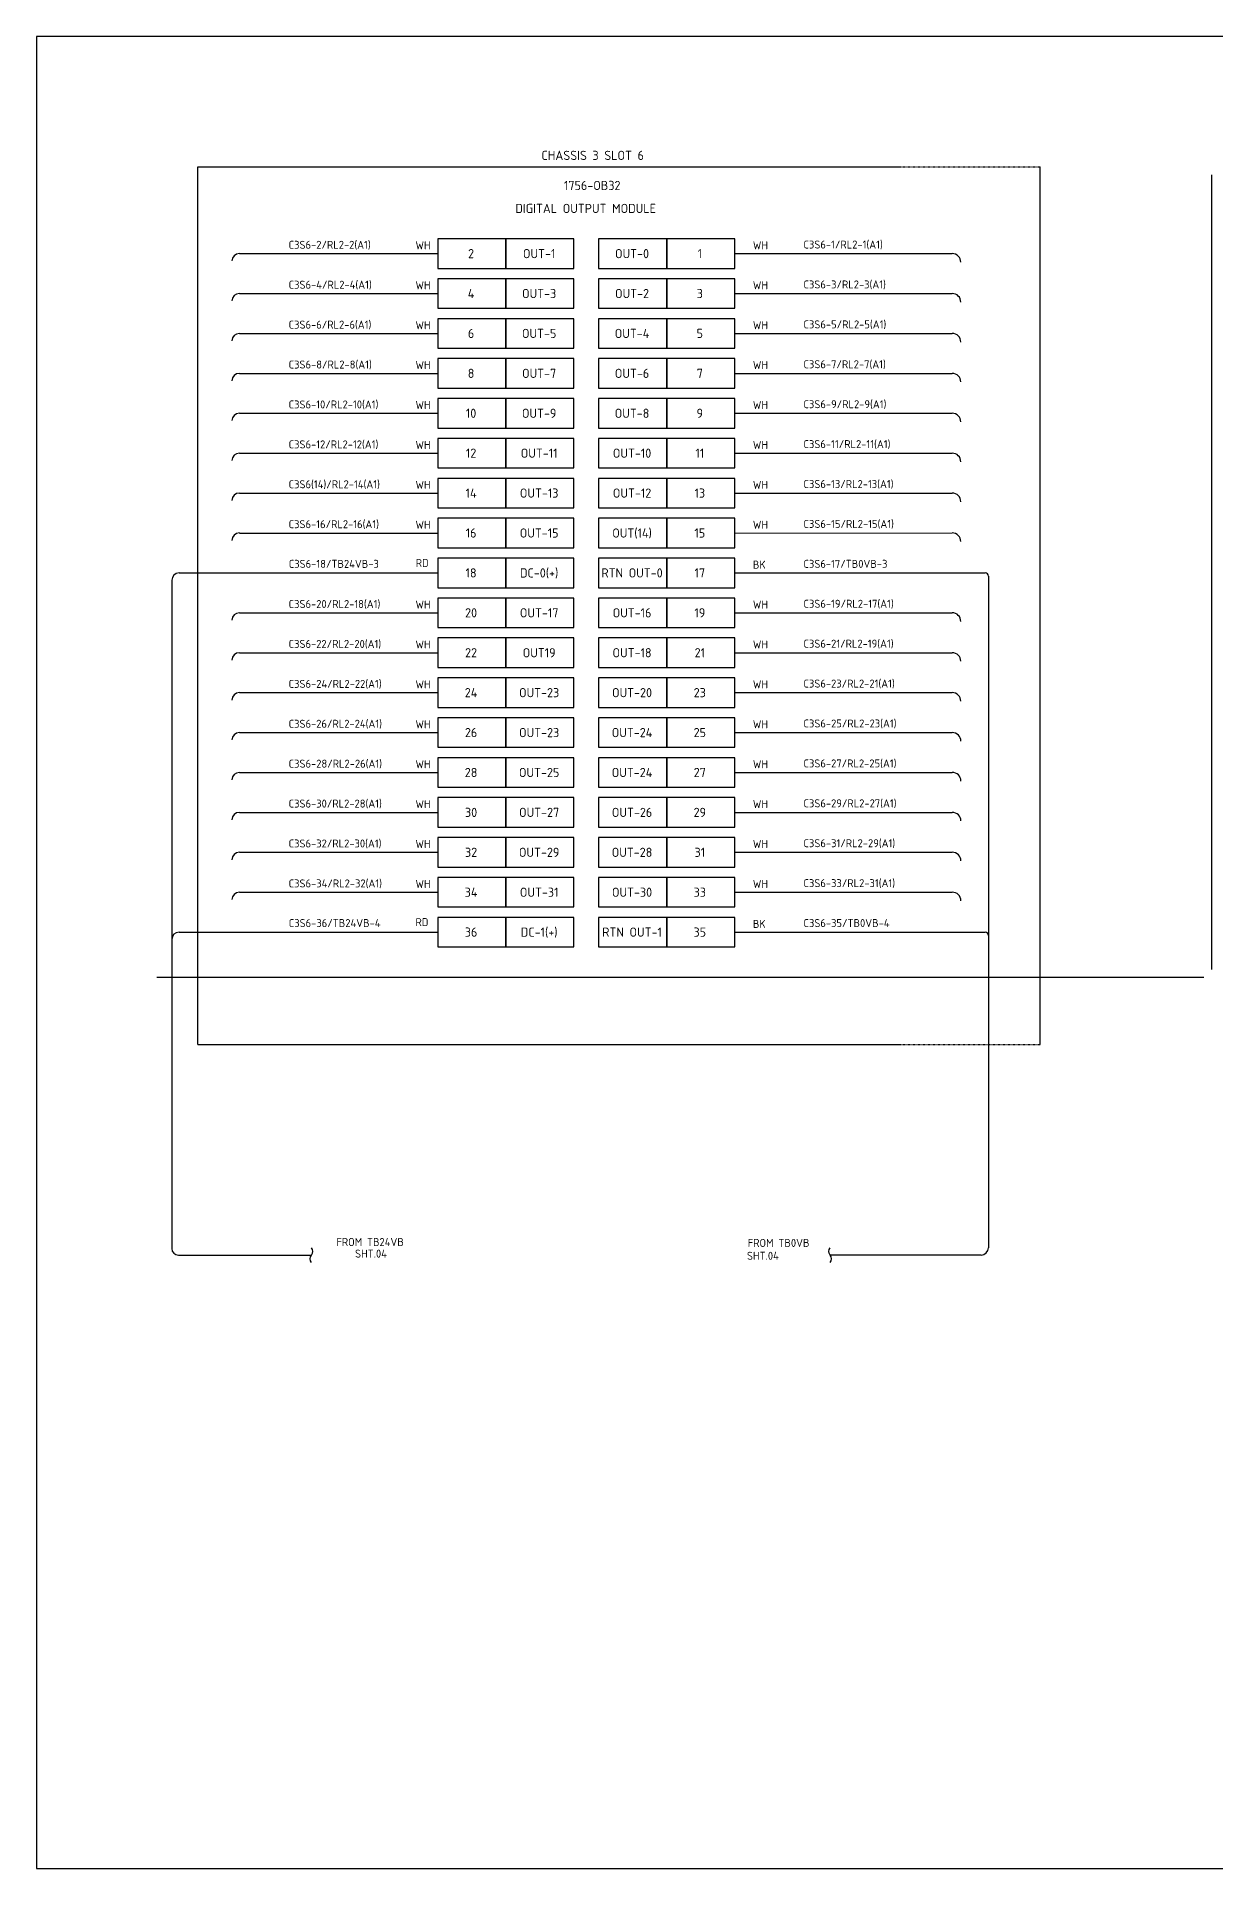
# Model space of a CAD drawing. Header units: millimetres. Extents: x 0 to 98890, y 0 to 68687.
# Drawn here: x 0 to 44195, y 0 to 68687 of the extents above; entities that cross this region are included whole.
import ezdxf
from ezdxf.enums import TextEntityAlignment as Align

# ---------------------------------------------------------------- set-up
doc = ezdxf.new("R2010")
doc.units = ezdxf.units.MM
doc.linetypes.add('PHANTOM2', pattern=[1.25, 0.625, -0.125, 0.125, -0.125, 0.125, -0.125])
for name, color, linetype, lineweight in [('ASHADE', 7, 'Continuous', 25), ('IE-EQUIP', 253, 'Continuous', 25), ('IE-WIRE', 7, 'Continuous', 25)]:
    doc.layers.add(name, color=color, linetype=linetype, lineweight=lineweight)
doc.styles.add('ISO3098B', font='ISO3098B.shx')

msp = doc.modelspace()

# ---------------------------------------------------------------- linework, layer by layer
at = {"color": 4}
for p, q in [((7601, 60551), (15037, 60551)), ((26177, 60551), (34329, 60551)), ((7601, 59054), (15037, 59054)), ((26177, 59054), (34329, 59055)), ((7601, 57558), (15037, 57558)), ((26177, 57558), (34329, 57558)), ((7601, 56061), (15037, 56061)), ((26177, 56061), (34329, 56061)), ((7601, 54564), (15037, 54564)), ((26177, 54564), (34329, 54565)), ((7601, 53068), (15037, 53068)), ((26177, 53068), (34329, 53068)), ((7601, 51571), (15037, 51571)), ((26177, 51571), (34329, 51571)), ((7601, 50074), (15037, 50074)), ((26177, 50074), (34329, 50075)), ((7601, 47081), (15037, 47081)), ((26177, 47081), (34329, 47081)), ((7601, 45584), (15037, 45584)), ((26177, 45584), (34329, 45584)), ((7601, 44088), (15037, 44088)), ((26177, 44088), (34329, 44088)), ((7601, 42591), (15037, 42591)), ((26177, 42591), (34330, 42591)), ((7601, 41094), (15037, 41094)), ((26177, 41094), (34330, 41094)), ((7601, 39598), (15037, 39598)), ((26177, 39598), (34330, 39598)), ((7601, 38101), (15037, 38101)), ((26177, 38101), (34330, 38101)), ((7601, 36604), (15037, 36604)), ((26177, 36604), (34330, 36604))]:
    msp.add_line(p, q, dxfattribs=at)
at = {"color": 1}
for p, q in [((5067, 48301), (5067, 23247)), ((5344, 48578), (15037, 48578)), ((5344, 35108), (15037, 35108)), ((5317, 22997), (10309, 22997))]:
    msp.add_line(p, q, dxfattribs=at)
at = {"color": 0}
for p, q in [((26177, 48578), (35563, 48578)), ((35688, 48453), (35688, 23274)), ((26177, 35108), (35563, 35108)), ((35412, 22997), (29756, 22997))]:
    msp.add_line(p, q, dxfattribs=at)
msp.add_lwpolyline([(0, 0), (98890, 0), (98890, 68687), (0, 68687)], close=True)
at = {"color": 1}
msp.add_lwpolyline([(10309, 22720, -0.351), (10309, 22997, 0.351), (10309, 23275, -2.081666)], format="xyb", dxfattribs=at)
at = {"color": 0}
msp.add_lwpolyline([(29756, 22720, 0.351), (29756, 22997, -0.351), (29756, 23275, 2.081666)], format="xyb", dxfattribs=at)
at = {"color": 4}
for centre, radius, start, end in [((7601, 60274), 277, 90, 180), ((34329, 60228), 323, 0, 90), ((7601, 58778), 277, 90, 180), ((34329, 58732), 323, 0, 90), ((7601, 57281), 277, 90, 180), ((34329, 57235), 323, 0, 90), ((7601, 55784), 277, 90, 180), ((34329, 55738), 323, 0, 90), ((7601, 54288), 277, 90, 180), ((34329, 54242), 323, 0, 90), ((7601, 52791), 277, 90, 180), ((34329, 52745), 323, 0, 90), ((7601, 51294), 277, 90, 180), ((34329, 51248), 323, 0, 90), ((7601, 49798), 277, 90, 180), ((34329, 49752), 323, 0, 90), ((7601, 46804), 277, 90, 180), ((34329, 46758), 323, 0, 90), ((7601, 45308), 277, 90, 180), ((34329, 45262), 323, 0, 90), ((7601, 43811), 277, 90, 180), ((34329, 43765), 323, 0, 90), ((7601, 42314), 277, 90, 180), ((34330, 42268), 323, 0, 90), ((7601, 40818), 277, 90, 180), ((34330, 40772), 323, 0, 90), ((7601, 39321), 277, 90, 180), ((34330, 39275), 323, 0, 90), ((7601, 37824), 277, 90, 180), ((34330, 37778), 323, 0, 90), ((7601, 36328), 277, 90, 180), ((34330, 36282), 323, 0, 90)]:
    msp.add_arc(centre, radius, start, end, dxfattribs=at)
at = {"color": 1}
for centre, radius, start, end in [((5344, 48301), 277, 90, 180), ((5344, 34831), 277, 90, 180), ((5317, 23247), 250, 180, 270)]:
    msp.add_arc(centre, radius, start, end, dxfattribs=at)
at = {"color": 0}
for centre, radius, start, end in [((35563, 48453), 125, 0, 90), ((35563, 34983), 125, 0, 90), ((35412, 23274), 277, 270, 0)]:
    msp.add_arc(centre, radius, start, end, dxfattribs=at)
at = {"layer": 'ASHADE', "color": 4, "linetype": 'PHANTOM2', "ltscale": 150}
for p, q in [((6046, 30897), (6046, 63800)), ((6046, 63800), (37626, 63800)), ((37626, 30897), (37626, 63800)), ((6046, 30897), (37626, 30897))]:
    msp.add_line(p, q, dxfattribs=at)
at = {"layer": 'IE-EQUIP', "linetype": 'Continuous'}
for points in [[(15037, 61104), (15037, 59998), (17589, 59998), (17589, 61104)], [(17589, 61104), (17589, 59998), (20142, 59998), (20142, 61104)], [(21072, 61104), (21072, 59998), (23625, 59998), (23625, 61104)], [(23625, 61104), (23625, 59998), (26177, 59998), (26177, 61104)], [(15037, 59608), (15037, 58501), (17589, 58501), (17589, 59608)], [(17589, 59608), (17589, 58501), (20142, 58501), (20142, 59608)], [(21072, 59608), (21072, 58501), (23625, 58501), (23625, 59608)], [(23625, 59608), (23625, 58501), (26177, 58501), (26177, 59608)], [(15037, 58111), (15037, 57004), (17589, 57004), (17589, 58111)], [(17589, 58111), (17589, 57004), (20142, 57004), (20142, 58111)], [(21072, 58111), (21072, 57004), (23625, 57004), (23625, 58111)], [(23625, 58111), (23625, 57004), (26177, 57004), (26177, 58111)], [(15037, 56614), (15037, 55508), (17589, 55508), (17589, 56614)], [(17589, 56614), (17589, 55508), (20142, 55508), (20142, 56614)], [(21072, 56614), (21072, 55508), (23625, 55508), (23625, 56614)], [(23625, 56614), (23625, 55508), (26177, 55508), (26177, 56614)], [(15037, 55118), (15037, 54011), (17589, 54011), (17589, 55118)], [(17589, 55118), (17589, 54011), (20142, 54011), (20142, 55118)], [(21072, 55118), (21072, 54011), (23625, 54011), (23625, 55118)], [(23625, 55118), (23625, 54011), (26177, 54011), (26177, 55118)], [(15037, 53621), (15037, 52514), (17589, 52514), (17589, 53621)], [(17589, 53621), (17589, 52514), (20142, 52514), (20142, 53621)], [(21072, 53621), (21072, 52514), (23625, 52514), (23625, 53621)], [(23625, 53621), (23625, 52514), (26177, 52514), (26177, 53621)], [(15037, 52124), (15037, 51018), (17589, 51018), (17589, 52124)], [(17589, 52124), (17589, 51018), (20142, 51018), (20142, 52124)], [(21072, 52124), (21072, 51018), (23625, 51018), (23625, 52124)], [(23625, 52124), (23625, 51018), (26177, 51018), (26177, 52124)], [(15037, 50628), (15037, 49521), (17589, 49521), (17589, 50628)], [(17589, 50628), (17589, 49521), (20142, 49521), (20142, 50628)], [(21072, 50628), (21072, 49521), (23625, 49521), (23625, 50628)], [(23625, 50628), (23625, 49521), (26177, 49521), (26177, 50628)], [(15037, 49131), (15037, 48024), (17589, 48024), (17589, 49131)], [(17589, 49131), (17589, 48024), (20142, 48024), (20142, 49131)], [(21072, 49131), (21072, 48024), (23625, 48024), (23625, 49131)], [(23625, 49131), (23625, 48024), (26177, 48024), (26177, 49131)], [(15037, 47634), (15037, 46528), (17589, 46528), (17589, 47634)], [(17589, 47634), (17589, 46528), (20142, 46528), (20142, 47634)], [(21072, 47634), (21072, 46528), (23625, 46528), (23625, 47634)], [(23625, 47634), (23625, 46528), (26177, 46528), (26177, 47634)], [(15037, 46138), (15037, 45031), (17589, 45031), (17589, 46138)], [(17589, 46138), (17589, 45031), (20142, 45031), (20142, 46138)], [(21072, 46138), (21072, 45031), (23625, 45031), (23625, 46138)], [(23625, 46138), (23625, 45031), (26177, 45031), (26177, 46138)], [(15037, 44641), (15037, 43534), (17589, 43534), (17589, 44641)], [(17589, 44641), (17589, 43534), (20142, 43534), (20142, 44641)], [(21072, 44641), (21072, 43534), (23625, 43534), (23625, 44641)], [(23625, 44641), (23625, 43534), (26177, 43534), (26177, 44641)], [(15037, 43144), (15037, 42038), (17589, 42038), (17589, 43144)], [(17589, 43144), (17589, 42038), (20142, 42038), (20142, 43144)], [(21072, 43144), (21072, 42038), (23625, 42038), (23625, 43144)], [(23625, 43144), (23625, 42038), (26177, 42038), (26177, 43144)], [(15037, 41648), (15037, 40541), (17589, 40541), (17589, 41648)], [(17589, 41648), (17589, 40541), (20142, 40541), (20142, 41648)], [(21072, 41648), (21072, 40541), (23625, 40541), (23625, 41648)], [(23625, 41648), (23625, 40541), (26177, 40541), (26177, 41648)], [(15037, 40151), (15037, 39044), (17589, 39044), (17589, 40151)], [(17589, 40151), (17589, 39044), (20142, 39044), (20142, 40151)], [(21072, 40151), (21072, 39044), (23625, 39044), (23625, 40151)], [(23625, 40151), (23625, 39044), (26177, 39044), (26177, 40151)], [(15037, 38654), (15037, 37548), (17589, 37548), (17589, 38654)], [(17589, 38654), (17589, 37548), (20142, 37548), (20142, 38654)], [(21072, 38654), (21072, 37548), (23625, 37548), (23625, 38654)], [(23625, 38654), (23625, 37548), (26177, 37548), (26177, 38654)], [(15037, 37158), (15037, 36051), (17589, 36051), (17589, 37158)], [(17589, 37158), (17589, 36051), (20142, 36051), (20142, 37158)], [(21072, 37158), (21072, 36051), (23625, 36051), (23625, 37158)], [(23625, 37158), (23625, 36051), (26177, 36051), (26177, 37158)], [(15037, 35661), (15037, 34554), (17589, 34554), (17589, 35661)], [(17589, 35661), (17589, 34554), (20142, 34554), (20142, 35661)], [(21072, 35661), (21072, 34554), (23625, 34554), (23625, 35661)], [(23625, 35661), (23625, 34554), (26177, 34554), (26177, 35661)]]:
    msp.add_lwpolyline(points, close=True, dxfattribs=at)
at = {"layer": 'IE-WIRE', "color": 4, "ltscale": 25.4}
msp.add_line((44052, 63506), (44052, 33702), dxfattribs=at)
at = {"layer": 'IE-WIRE', "color": 4}
msp.add_line((4503, 33416), (43767, 33416), dxfattribs=at)

# ---------------------------------------------------------------- texts
at = {"color": 2, "style": 'ISO3098B'}
for s, p in [('CHASSIS 3 SLOT 6', (20849, 64235)), ('1756-OB32', (20832, 63107)), ('DIGITAL OUTPUT MODULE', (20583, 62245)), ('2', (16289, 60551)), ('OUT-1', (18841, 60551)), ('OUT-0', (22324, 60551)), ('1', (24865, 60551)), ('4', (16289, 59054)), ('OUT-3', (18841, 59054)), ('OUT-2', (22324, 59054)), ('3', (24865, 59054)), ('6', (16289, 57558)), ('OUT-5', (18841, 57558)), ('OUT-4', (22324, 57558)), ('5', (24865, 57558)), ('8', (16289, 56061)), ('OUT-7', (18841, 56061)), ('OUT-6', (22324, 56061)), ('7', (24865, 56061)), ('10', (16289, 54564)), ('OUT-9', (18841, 54564)), ('OUT-8', (22324, 54564)), ('9', (24865, 54564)), ('12', (16289, 53068)), ('OUT-11', (18841, 53068)), ('OUT-10', (22324, 53068)), ('11', (24865, 53068)), ('14', (16289, 51571)), ('OUT-13', (18841, 51571)), ('OUT-12', (22324, 51571)), ('13', (24865, 51571)), ('16', (16289, 50074)), ('OUT-15', (18841, 50074)), ('OUT(14)', (22324, 50074)), ('15', (24865, 50074)), ('DC-0(+)', (18841, 48578)), ('18', (16289, 48578)), ('RTN OUT-0', (22324, 48578)), ('17', (24865, 48578)), ('20', (16289, 47081)), ('OUT-17', (18841, 47081)), ('OUT-16', (22324, 47081)), ('19', (24865, 47081)), ('22', (16289, 45584)), ('OUT19', (18841, 45584)), ('OUT-18', (22324, 45584)), ('21', (24865, 45584)), ('24', (16289, 44088)), ('OUT-23', (18841, 44088)), ('OUT-20', (22324, 44088)), ('23', (24865, 44088)), ('26', (16289, 42591)), ('OUT-23', (18841, 42591)), ('OUT-24', (22324, 42591)), ('25', (24865, 42591)), ('28', (16289, 41094)), ('OUT-25', (18841, 41094)), ('OUT-24', (22324, 41094)), ('27', (24865, 41094)), ('30', (16289, 39598)), ('OUT-27', (18841, 39598)), ('OUT-26', (22324, 39598)), ('29', (24865, 39598)), ('32', (16289, 38101)), ('OUT-29', (18841, 38101)), ('OUT-28', (22324, 38101)), ('31', (24865, 38101)), ('34', (16289, 36604)), ('OUT-31', (18841, 36604)), ('OUT-30', (22324, 36604)), ('33', (24865, 36604)), ('36', (16289, 35108)), ('DC-1(+)', (18841, 35108)), ('RTN OUT-1', (22324, 35108)), ('35', (24865, 35108))]:
    msp.add_text(s, height=345, dxfattribs=at).set_placement(p, align=Align.MIDDLE)
at = {"color": 4, "style": 'ISO3098B'}
for s, p in [('C3S6-2/RL2-2(A1)', (9448, 60731)), ('WH', (14205, 60710)), ('WH', (26855, 60710)), ('C3S6-1/RL2-1(A1)', (28752, 60741)), ('C3S6-4/RL2-4(A1)', (9448, 59234)), ('WH', (14205, 59213)), ('WH', (26855, 59213)), ('C3S6-3/RL2-3(A1)', (28752, 59244)), ('C3S6-6/RL2-6(A1)', (9448, 57737)), ('WH', (14205, 57716)), ('WH', (26855, 57716)), ('C3S6-5/RL2-5(A1)', (28752, 57747)), ('C3S6-8/RL2-8(A1)', (9448, 56241)), ('WH', (14205, 56220)), ('WH', (26855, 56220)), ('C3S6-7/RL2-7(A1)', (28752, 56251)), ('C3S6-10/RL2-10(A1)', (9448, 54744)), ('WH', (14205, 54723)), ('WH', (26855, 54723)), ('C3S6-9/RL2-9(A1)', (28752, 54754)), ('C3S6-12/RL2-12(A1)', (9448, 53247)), ('C3S6-11/RL2-11(A1)', (28752, 53257)), ('WH', (14205, 53226)), ('WH', (26855, 53226)), ('C3S6(14)/RL2-14(A1)', (9448, 51751)), ('WH', (14205, 51730)), ('WH', (26855, 51730)), ('C3S6-13/RL2-13(A1)', (28752, 51761)), ('C3S6-16/RL2-16(A1)', (9448, 50254)), ('WH', (14205, 50233)), ('WH', (26855, 50233)), ('C3S6-15/RL2-15(A1)', (28752, 50264)), ('C3S6-20/RL2-18(A1)', (9448, 47261)), ('WH', (14205, 47240)), ('WH', (26855, 47240)), ('C3S6-19/RL2-17(A1)', (28752, 47271)), ('C3S6-22/RL2-20(A1)', (9448, 45764)), ('WH', (14205, 45743)), ('WH', (26855, 45743)), ('C3S6-21/RL2-19(A1)', (28752, 45774)), ('C3S6-24/RL2-22(A1)', (9448, 44267)), ('WH', (14205, 44246)), ('WH', (26855, 44246)), ('C3S6-23/RL2-21(A1)', (28752, 44277)), ('C3S6-26/RL2-24(A1)', (9448, 42771)), ('WH', (14205, 42750)), ('WH', (26855, 42750)), ('C3S6-25/RL2-23(A1)', (28752, 42781)), ('C3S6-28/RL2-26(A1)', (9448, 41274)), ('WH', (14205, 41253)), ('WH', (26855, 41253)), ('C3S6-27/RL2-25(A1)', (28752, 41284)), ('C3S6-30/RL2-28(A1)', (9448, 39777)), ('WH', (14205, 39756)), ('WH', (26855, 39756)), ('C3S6-29/RL2-27(A1)', (28752, 39787)), ('C3S6-32/RL2-30(A1)', (9448, 38281)), ('WH', (14205, 38260)), ('WH', (26855, 38260)), ('C3S6-31/RL2-29(A1)', (28752, 38291)), ('C3S6-34/RL2-32(A1)', (9448, 36784)), ('C3S6-33/RL2-31(A1)', (28752, 36794)), ('WH', (14205, 36763)), ('WH', (26855, 36763))]:
    msp.add_text(s, height=300, dxfattribs=at).set_placement(p)
at = {"color": 1, "style": 'ISO3098B'}
for s, p in [('C3S6-18/TB24VB-3', (9453, 48767)), ('RD', (14214, 48801)), ('C3S6-36/TB24VB-4', (9453, 35297)), ('RD', (14205, 35331)), ('FROM TB24VB', (11238, 23337)), ('SHT.04', (11939, 22901))]:
    msp.add_text(s, height=300, dxfattribs=at).set_placement(p)
at = {"color": 0, "style": 'ISO3098B'}
for s, p in [('BK', (26855, 48736)), ('C3S6-17/TB0VB-3', (28752, 48767)), ('BK', (26855, 35266)), ('C3S6-35/TB0VB-4', (28752, 35297)), ('FROM TB0VB', (26662, 23303)), ('SHT.04', (26633, 22821))]:
    msp.add_text(s, height=300, dxfattribs=at).set_placement(p)

doc.saveas('drawing.dxf')
